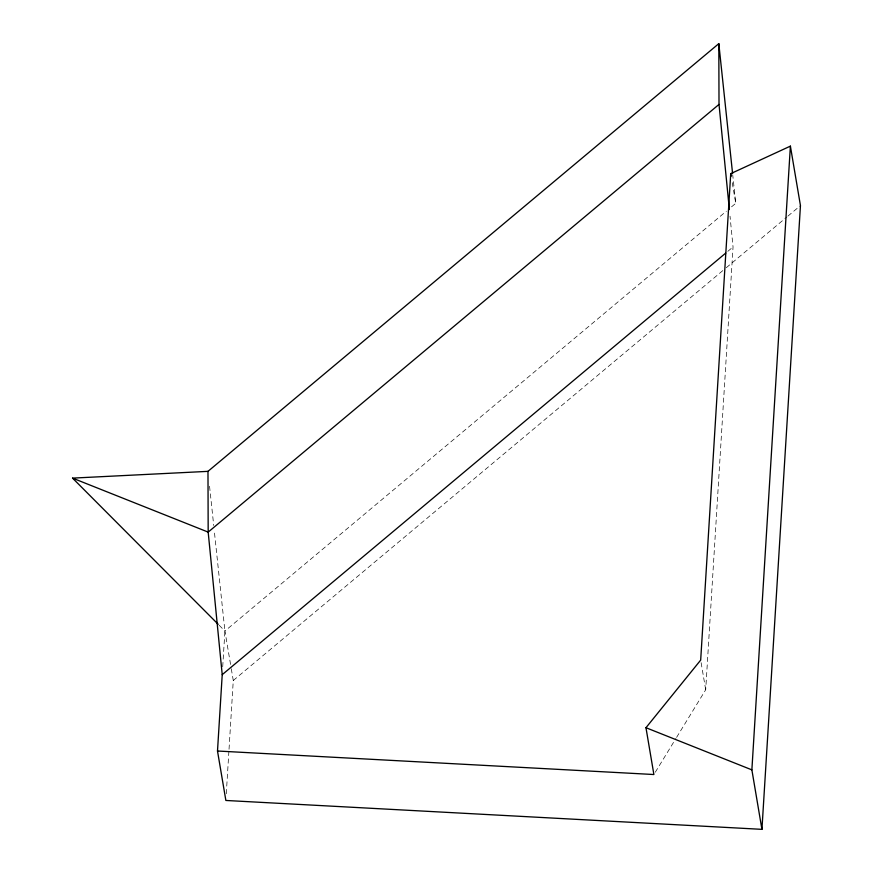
<?xml version="1.0" encoding="UTF-8"?>
<svg xmlns="http://www.w3.org/2000/svg" width="873" height="873" viewBox="0 0 873 873"><rect width="100%" height="100%" fill="white"/><g stroke="black" fill="none" stroke-linecap="round" stroke-linejoin="round"><path stroke-width="0.65" stroke-dasharray="4.37 3.27" d="M222.713 666.732L224.918 631.037L214.289 530.893M226.282 793.732L228.944 750.594M229.032 749.241L233.277 680.493L230.788 665.793M676.597 737.369L705.7 689.768L733.047 246.961L730.024 216.22M655.307 772.201L675.888 738.525M230.57 664.451L224.918 631.037L726.347 211.201M731.563 206.825L735.743 203.333L732.731 174.916M727.831 251.326L733.047 246.961M233.277 680.493L725.245 268.578M726.292 267.705L786.879 216.984M787.915 216.111L800.454 205.613M219.167 625.264L224.918 631.037M732.251 182.686L735.743 203.333M701.117 662.672L705.7 689.768M209.553 486.239L213.721 525.481"/><path stroke-width="1.31" d="M217.497 751.009L653.888 774.526L645.965 727.711L700.681 660.097L730.723 173.651L790.392 146.129L800.454 205.613L761.933 829.35L225.867 800.465L217.497 751.009L222.222 674.665L208.178 532.115L207.981 471.355L718.806 43.65L732.589 173.552M761.933 829.35L751.871 769.866L790.392 146.129M718.806 43.65L719.014 104.411L208.178 532.115L72.546 478.12L207.981 471.355M222.222 674.665L725.736 253.083M645.965 727.711L751.871 769.866M72.546 478.12L218.206 624.304M730.723 173.651L731.159 176.237M719.014 104.411L729.37 209.542"/></g></svg>
